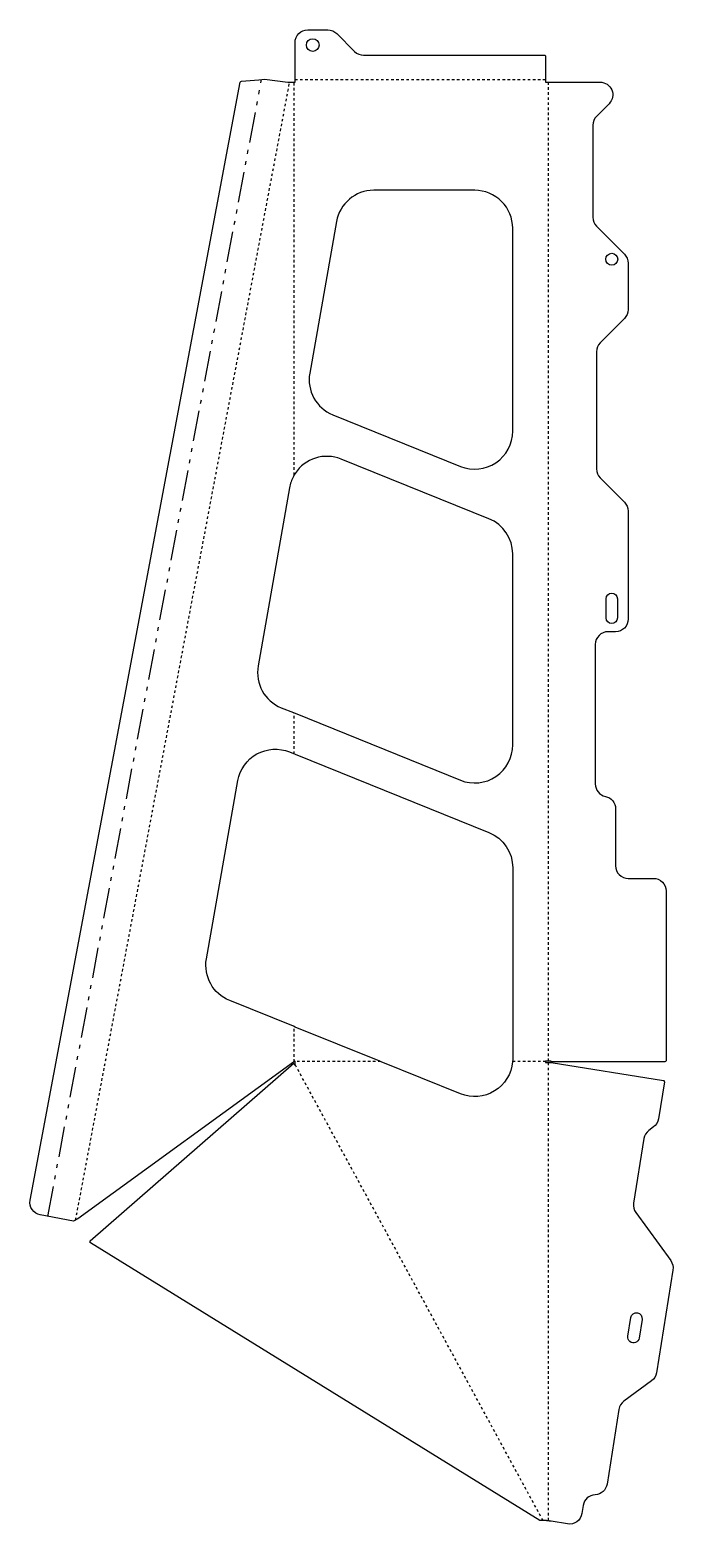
# Model space of a CAD drawing. Header units: millimetres. Extents: x 0 to 509, y 0 to 1181.
import ezdxf

# ---------------------------------------------------------------- set-up
doc = ezdxf.new("R2010")
doc.units = ezdxf.units.MM
doc.linetypes.add('DASHDOTDOT', pattern=[48, 24, -6, 3, -6, 3, -6])
doc.linetypes.add('DOT', pattern=[4, 2, -2])
doc.layers.get('0').update_dxf_attribs({"color": 250, "linetype": 'CONTINUOUS'})
doc.layers.add('Bend', color=94, linetype='DOT')
doc.layers.add('MBend', color=94, linetype='DASHDOTDOT')

msp = doc.modelspace()

# ---------------------------------------------------------------- linework, layer by layer
for points in [[(47.8, 223.9), (208.7, 364.5), (209.7, 362.6), (209.7, 364.4), (209.7, 366), (208.4, 365.3), (38, 241.5), (34.5, 239.5), (8.2, 244.5, -0.414214), (0.2, 256.1), (166.4, 1140.1, -0.339454), (167.3, 1141), (181, 1142), (185.5, 1142.4), (203.9, 1140.2), (206.9, 1140.1), (209.7, 1140.1), (209.7, 1171.5, -0.414214), (219.7, 1181.5), (235.6, 1181.5, -0.198912), (242.7, 1178.5), (256.8, 1164.4, 0.198912), (263.9, 1161.5), (406.8, 1161.5, -0.414214), (407.8, 1160.5), (407.8, 1140.1), (450.9, 1140.1, -0.668179), (458, 1123.1), (448, 1113.1, 0.198912), (445.1, 1106), (445.1, 1033.3, 0.198912), (448, 1026.2), (470.1, 1004.1, -0.198912), (473.1, 997), (473.1, 960.3, -0.198912), (470.1, 953.2), (451, 934.1, 0.198912), (448.1, 927), (448.1, 834.3, 0.198912), (451, 827.2), (470.1, 808.1, -0.198912), (473.1, 801), (473.1, 715.6, -0.414214), (463.1, 705.6), (457.1, 705.6, 0.414214), (447.1, 695.6), (447.1, 585.2, 0.356394), (455.1, 575.4, -0.356394), (463.1, 565.6), (463.1, 520.6, 0.414214), (473.1, 510.6), (493.1, 510.6, -0.414214), (503.1, 500.6), (503.1, 366.6, -0.414214), (502.1, 365.6), (412.1, 365.6), (412.1, 366), (407.8, 366), (407.8, 364.9), (412.1, 364.9), (500.9, 350.8, -0.414214), (501.7, 349.7), (497.1, 320.5, -0.198912), (493.1, 314), (489.5, 311.3, 0.198912), (485.5, 304.8), (477.4, 253.7, 0.198912), (479.2, 246.3), (506.7, 208.4, -0.198912), (508.5, 200.9), (495.6, 119.7, -0.198912), (491.6, 113.2), (469.7, 97.3, 0.198912), (465.7, 90.7), (456.4, 31.6, -0.356394), (447, 23.2, 0.356394), (437.5, 14.8), (436.5, 8.4, -0.414214), (425.1, 0.1), (412.1, 2.2), (411.8, 2.2), (411.5, 2.3), (411.3, 2.3), (411, 2.4), (410.7, 2.4), (410.5, 2.5), (410.2, 2.5), (409.9, 2.6), (409.7, 2.6), (409.4, 2.7), (409.1, 2.7), (408.8, 2.7), (408.6, 2.8), (408.3, 2.8), (408, 2.8), (407.8, 2.8), (406.2, 2.8), (405.3, 2.8), (403.3, 2.8), (48, 222.3, -0.504885)], [(221.3, 910.1, 0.354119), (239.6, 877.1), (340.5, 836.3, 0.531709), (381.8, 864.1), (381.8, 1024.6, 0.414214), (351.8, 1054.6), (271.9, 1054.6, 0.36397), (242.4, 1029.9)], [(208.4, 828.4, 0.078754), (205.3, 819.5), (180.5, 678.5, 0.354119), (198.8, 645.5), (208.4, 641.6), (209.7, 641.1), (340.5, 588.2, 0.531709), (381.8, 616.1), (381.8, 767.1, 0.305731), (363, 794.9), (246.1, 842.1, 0.358057), (209.7, 830.7), (209, 829.6)], [(464.6, 731.6), (464.6, 716.6, -1), (455.6, 716.6), (455.6, 731.6, -1)], [(340.5, 340.2), (277.8, 365.5), (276.7, 366), (209.7, 393), (208.4, 393.6), (158, 414, -0.354119), (139.6, 447), (164.5, 587.9, -0.476976), (205.3, 610.5), (208.4, 609.3), (209.7, 608.7), (363, 546.8, -0.305731), (381.8, 519), (381.8, 368, -0.016982), (381.7, 366), (381.6, 365.5, -0.505366)], [(484.1, 161.9), (481.8, 147.1, -1), (472.9, 148.5), (475.2, 163.3, -1)]]:
    msp.add_lwpolyline(points, format="xyb", close=True)
at = {"color": 250}
for centre, radius in [((223.7, 1169.5), 5), ((460.1, 1000.1), 4.75)]:
    msp.add_circle(centre, radius, dxfattribs=at)
at = {"layer": 'Bend'}
for p, q in [((36.2, 240.5), (205.4, 1140.2)), ((209.1, 829.6), (209.1, 1140.1)), ((209.7, 1142.3), (407.8, 1142.3)), ((409.9, 1140.1), (409.9, 366)), ((209.1, 609), (209.1, 641.4)), ((209.1, 365.6), (209.1, 393.3)), ((277.3, 365.7), (209.7, 365.7)), ((405.8, 2.8), (209.7, 363.5)), ((407.8, 365.7), (381.7, 365.7)), ((409.9, 364.9), (409.9, 2.6))]:
    msp.add_line(p, q, dxfattribs=at)
at = {"layer": 'MBend'}
msp.add_line((14.2, 243.3), (183.2, 1142.2), dxfattribs=at)

doc.saveas('drawing.dxf')
